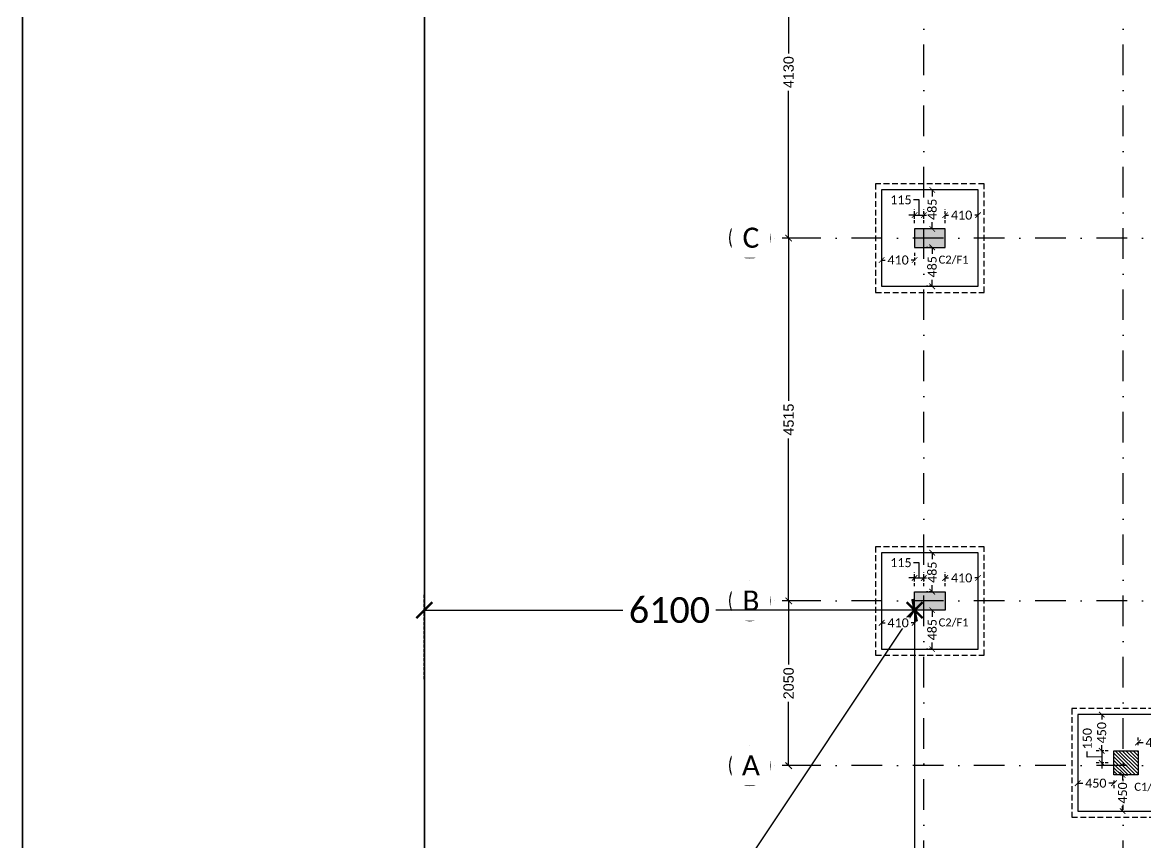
# Model space of a CAD drawing. Header units: millimetres. Extents: x -176651 to 954389, y -469666 to 486614.
# Drawn here: x 810842 to 824815, y 165503 to 175709 of the extents above; entities that cross this region are included whole.
import ezdxf
from ezdxf.xclip import XClip

# ---------------------------------------------------------------- set-up
doc = ezdxf.new("R2010")
doc.units = ezdxf.units.MM
doc.header["$LTSCALE"] = 150
doc.header["$XCLIPFRAME"] = 2
for name, pattern in [('1625E_Grid$0$DASHDOTX2', [50.8, 25.4, -12.7, 0, -12.7]), ('3BHK-W(SB)$0$HIDDEN', [0.375, 0.25, -0.125]), ('HIDDEN2', [4.7625, 3.175, -1.5875])]:
    doc.linetypes.add(name, pattern=pattern)
for name, color, linetype in [('1625E_Columns$0$ad-Column', 3, 'Continuous'), ('1625E_Columns$0$ad-Column Hatch', 125, 'Continuous'), ('1625E_Columns$0$ad-RCC', 3, 'Continuous'), ('1625E_Columns$0$ad-RCC Hatch', 125, 'Continuous'), ('1625E_Grid$0$ad-Grid', 8, '1625E_Grid$0$DASHDOTX2'), ('1625E_Grid$0$ad-Text main', 7, 'Continuous'), ('ad-Footing line', 2, 'Continuous'), ('ad-PCC line', 8, 'HIDDEN2'), ("Plot's Boundary$0$ad-Road", 8, 'Continuous'), ("Plot's Boundary$0$ad-Road Hatch", 8, 'Continuous')]:
    doc.layers.add(name, color=color, linetype=linetype)
doc.layers.add('1625E_Grid$0$ad-Dimension', color=6, linetype='Continuous', lineweight=0, true_color=0xff00ff)
for name, color, linetype, true_color in [('ad-Dimension', 5, 'Continuous', 0x0000ff), ('ad-External Dimensions', 5, 'Continuous', 0x0000ff), ('ad-Foundation text', 6, 'Continuous', 0xff00ff), ('ad-Internal Dimensions', 5, 'Continuous', 0x0000ff), ("Plot's Boundary$0$ad-Plot Boundary", 6, 'Continuous', 0xff00ff)]:
    doc.layers.add(name, color=color, linetype=linetype, true_color=true_color)
doc.styles.add('1625E_Grid$0$Standard', font='arial.ttf')
doc.styles.get("Standard").update_dxf_attribs({"font": 'calibril.ttf'})
doc.dimstyles.new('1625E_Grid$0$A-75-DIM-INT (Framing)', dxfattribs={"dimscale": 100, "dimtxt": 1.6, "dimasz": 1, "dimexe": 1, "dimexo": 1, "dimgap": 0.5, "dimtad": 0, "dimdec": 0, "dimdsep": 46, "dimtxsty": '1625E_Grid$0$Standard', "dimblk": '1625E_Grid$0$_ArchTick', "dimcen": 0.025, "dimclrd": 5, "dimclre": 5, "dimclrt": 256, "dimazin": 2, "dimtfac": 1, "dimtdec": 0, "dimtmove": 1, "dimatfit": 0, "dimldrblk": '1625E_Grid$0$_ArchTick', "dimfxl": 1, "dimfxlon": 1, "dimtfill": 1, "dimtolj": 1, "dimtzin": 0, "dimarcsym": 0})
doc.dimstyles.new('A-75-DIM-INT (Framing)', dxfattribs={"dimscale": 100, "dimtxt": 1.6, "dimasz": 1, "dimexe": 1, "dimexo": 1, "dimgap": 0.5, "dimtad": 0, "dimdec": 0, "dimdsep": 46, "dimtxsty": 'Standard', "dimblk": 'ARCHTICK', "dimcen": 0.025, "dimclrd": 5, "dimclre": 5, "dimclrt": 256, "dimazin": 2, "dimtfac": 1, "dimtdec": 0, "dimtmove": 1, "dimatfit": 0, "dimldrblk": 'ARCHTICK', "dimfxl": 1, "dimfxlon": 1, "dimtfill": 1, "dimtolj": 1, "dimtzin": 0, "dimarcsym": 0})

# ---------------------------------------------------------------- blocks, each defined once
blk = doc.blocks.new("Plot's Boundary$0$A$C4fb60e89")
at = {"layer": "Plot's Boundary$0$ad-Road Hatch", "ltscale": 5, "transparency": 33554687}
h = blk.add_hatch(dxfattribs=at)
h.set_pattern_fill('AR-HBONE', color=256, scale=15)
h.set_pattern_definition([(45, (-193247.7, -428758.8), (0, 2155.2615), [4572, -1524]), (135, (-192170.1, -427681.1), (2e-13, 2155.2615), [4572, -1524])])
h.paths.add_polyline_path([(175594, -250241), (169178, -249341), (167473, -249057), (167473, -138694), (101313, -138694), (101313, -199954), (101308, -237995), (101040, -268291), (101008, -280968), (101066, -293684), (101243, -311127), (100910, -319344), (100949, -333937), (100669, -366960), (100727, -390983), (100669, -404586), (100538, -420418), (100467, -428759), (92426, -427265), (92163, -427209), (92163, -321454), (24803, -321454), (24803, -412961), (15653, -411029), (15654, -321452), (-19535, -321452), (-34427, -319477), (-65207, -315395), (-171770, -301268), (-185854, -298333), (-193248, -296832), (-193244, -292908), (-191914, -285219), (-191839, -284679), (-183397, -286393), (-169723, -289243), (-53141, -304698), (-18730, -309262), (15653, -309262), (15653, 703), (24803, 1115), (24803, -129544), (92163, -129544), (92163, 15133), (101313, 17713), (101313, -129544), (167473, -129544), (167473, 35552), (175738, 37855), (175849, 28595), (175836, 25947), (175777, 14040), (175855, 2316), (175660, -18036), (175731, -34039), (175718, -46839), (175673, -63402), (175816, -82072), (175542, -106356), (175490, -124641), (175575, -145019), (175731, -168892), (175797, -181269), (175797, -192667), (175744, -208200), (175829, -223277), (175888, -234871)])
h.paths.add_polyline_path([(24803, -309264), (92163, -309264), (92163, -138694), (24803, -138694)], flags=16)
blk = doc.blocks.new("Plot's Boundary$0$zw$A88E")
at = {"layer": "Plot's Boundary$0$ad-Plot Boundary"}
for points in [[(-150934, -314069), (-117254, -314069), (-117254, -266699), (-150934, -266699)], [(-117254, -307369), (-83574, -307369), (-83574, -266699), (-117254, -266699)]]:
    blk.add_lwpolyline(points, close=True, dxfattribs=at)
blk = doc.blocks.new("Plot's Boundary")
at = {"layer": "Plot's Boundary$0$ad-Road", "ltscale": 5}
blk.add_blockref("Plot's Boundary$0$A$C4fb60e89", (191839, 428759), dxfattribs=at)
at = {"layer": "Plot's Boundary$0$ad-Plot Boundary", "ltscale": 5}
blk.add_blockref("Plot's Boundary$0$zw$A88E", (367577, 466614), dxfattribs=at)
blk = doc.blocks.new('1625E_Columns$0$A$C42b14ea2')
at = {"layer": '1625E_Columns$0$ad-RCC Hatch', "transparency": 33554687}
h = blk.add_hatch(dxfattribs=at)
h.set_pattern_fill('ANSI31', color=256, scale=10)
h.set_pattern_definition([(45, (13250, 8645), (-22.45064, 22.45064), [])])
h.paths.add_polyline_path([(0, 0), (300, 0), (300, 300), (0, 300)])
at = {"layer": '1625E_Columns$0$ad-RCC'}
blk.add_lwpolyline([(0, 0), (300, 0), (300, 300), (0, 300)], close=True, dxfattribs=at)
blk = doc.blocks.new('1625E_Columns$0$zw$6AA0')
at = {"layer": '1625E_Columns$0$ad-Column Hatch', "transparency": 33554687}
h = blk.add_hatch(color=256, dxfattribs=at)
h.dxf.hatch_style = 1
h.paths.add_polyline_path([(0, -230), (380, -230), (380, 0), (0, 0)])
at = {"layer": '1625E_Columns$0$ad-Column'}
blk.add_lwpolyline([(0, -230), (380, -230), (380, 0), (0, 0)], close=True, dxfattribs=at)
blk = doc.blocks.new('1625E_Columns')
at = {"layer": '1625E_Columns$0$ad-Column', "rotation": 359.9999999999993}
blk.add_blockref('1625E_Columns$0$zw$6AA0', (0, 4745), dxfattribs=at)
at = {"layer": '1625E_Columns$0$ad-Column', "xscale": -1, "rotation": 179.9999999999998}
blk.add_blockref('1625E_Columns$0$zw$6AA0', (0, 0), dxfattribs=at)
at = {"layer": '1625E_Columns$0$ad-RCC', "xscale": -1}
blk.add_blockref('1625E_Columns$0$A$C42b14ea2', (2780, -2050), dxfattribs=at)
blk = doc.blocks.new('1625E_Grid$0$_ArchTick')
at = {"color": 0, "linetype": 'ByBlock', "const_width": 0.15}
blk.add_lwpolyline([(-0.5, -0.5), (0.5, 0.5)], dxfattribs=at)
blk = doc.blocks.new('*D319')
at = {"layer": '1625E_Grid$0$ad-Dimension', "lineweight": -2}
for p, q in [((-1504, 8760), (-1647, 8760)), ((-1567, 8760), (-1567, 6928)), ((-1567, 4630), (-1567, 6462)), ((-1426, 4630), (-1647, 4630))]:
    blk.add_line(p, q, dxfattribs=at)
at = {"layer": 'Defpoints', "color": 0}
for p in [(-1424, 8760), (-1567, 4630), (-1346, 4630)]:
    blk.add_point(p, dxfattribs=at)
at = {"layer": '1625E_Grid$0$ad-Dimension', "lineweight": -2, "xscale": 80, "yscale": 80, "zscale": 80}
for p, rotation in [((-1567, 8760), 90), ((-1567, 4630), 270)]:
    blk.add_blockref('1625E_Grid$0$_ArchTick', p, dxfattribs=dict(at, rotation=rotation))
at = {"layer": '1625E_Grid$0$ad-Dimension', "insert": (-1567, 6695), "char_height": 128, "attachment_point": 5, "rotation": 90, "style": '1625E_Grid$0$Standard', "bg_fill": 3, "box_fill_scale": 1.1, "bg_fill_color": 257, "bg_fill_transparency": 0}
blk.add_mtext('\\A1;4130', dxfattribs=at)
blk = doc.blocks.new('*D320')
at = {"layer": '1625E_Grid$0$ad-Dimension', "lineweight": -2}
for p, q in [((-1319, 4630), (-1647, 4630)), ((-1567, 4630), (-1567, 2607)), ((-1567, 115), (-1567, 2138)), ((-1319, 115), (-1647, 115))]:
    blk.add_line(p, q, dxfattribs=at)
at = {"layer": 'Defpoints', "color": 0}
for p in [(-1239, 4630), (-1567, 115), (-1239, 115)]:
    blk.add_point(p, dxfattribs=at)
at = {"layer": '1625E_Grid$0$ad-Dimension', "lineweight": -2, "xscale": 80, "yscale": 80, "zscale": 80}
for p, rotation in [((-1567, 4630), 90), ((-1567, 115), 270)]:
    blk.add_blockref('1625E_Grid$0$_ArchTick', p, dxfattribs=dict(at, rotation=rotation))
at = {"layer": '1625E_Grid$0$ad-Dimension', "insert": (-1567, 2372), "char_height": 128, "attachment_point": 5, "rotation": 90, "style": '1625E_Grid$0$Standard', "bg_fill": 3, "box_fill_scale": 1.1, "bg_fill_color": 257, "bg_fill_transparency": 0}
blk.add_mtext('\\A1;4515', dxfattribs=at)
blk = doc.blocks.new('*D321')
at = {"layer": '1625E_Grid$0$ad-Dimension', "lineweight": -2}
for p, q in [((-1319, 115), (-1647, 115)), ((-1567, 115), (-1567, -678)), ((-1567, -1935), (-1567, -1142)), ((-1324, -1935), (-1647, -1935))]:
    blk.add_line(p, q, dxfattribs=at)
at = {"layer": 'Defpoints', "color": 0}
for p in [(-1239, 115), (-1567, -1935), (-1244, -1935)]:
    blk.add_point(p, dxfattribs=at)
at = {"layer": '1625E_Grid$0$ad-Dimension', "lineweight": -2, "xscale": 80, "yscale": 80, "zscale": 80}
for p, rotation in [((-1567, 115), 90), ((-1567, -1935), 270)]:
    blk.add_blockref('1625E_Grid$0$_ArchTick', p, dxfattribs=dict(at, rotation=rotation))
at = {"layer": '1625E_Grid$0$ad-Dimension', "insert": (-1567, -910), "char_height": 128, "attachment_point": 5, "rotation": 90, "style": '1625E_Grid$0$Standard', "bg_fill": 3, "box_fill_scale": 1.1, "bg_fill_color": 257, "bg_fill_transparency": 0}
blk.add_mtext('\\A1;2050', dxfattribs=at)
blk = doc.blocks.new('zw$D00E')
at = {"layer": 'ad-Footing line'}
for points in [[(-12530, -9590), (-11330, -9590), (-11330, -8390), (-12530, -8390)], [(-12530, -14105), (-11330, -14105), (-11330, -12905), (-12530, -12905)], [(-10090, -16120), (-8890, -16120), (-8890, -14920), (-10090, -14920)]]:
    blk.add_lwpolyline(points, close=True, dxfattribs=at)
at = {"layer": 'ad-PCC line', "ltscale": 0.15}
for points in [[(-12605, -9665), (-11255, -9665), (-11255, -8315), (-12605, -8315)], [(-12605, -14180), (-11255, -14180), (-11255, -12830), (-12605, -12830)], [(-10165, -16195), (-8815, -16195), (-8815, -14845), (-10165, -14845)]]:
    blk.add_lwpolyline(points, close=True, dxfattribs=at)
blk = doc.blocks.new('zw$3F63')
at = {"layer": 'ad-Foundation text', "char_height": 100, "width": 349.31, "attachment_point": 5}
for s, insert in [('\\pxt5;C2/F1', (-11635, -9261)), ('\\pxt5;C2/F1', (-11635, -13776)), ('\\pxt5;C1/F1', (-9200, -15821))]:
    blk.add_mtext(s, dxfattribs=dict(at, insert=insert))
blk = doc.blocks.new('_ArchTick')
at = {"color": 0, "linetype": 'ByBlock', "const_width": 0.15}
blk.add_lwpolyline([(-0.5, -0.5), (0.5, 0.5)], dxfattribs=at)
blk = doc.blocks.new('*D19')
at = {"layer": 'ad-Dimension', "linetype": '3BHK-W(SB)$0$HIDDEN', "lineweight": -2, "transparency": 16777216}
for p, q in [((5900, 9150), (5900, 9150)), ((4100, 0), (6300, 0))]:
    blk.add_line(p, q, dxfattribs=at)
at = {"layer": 'ad-Dimension', "lineweight": -2, "transparency": 16777216}
for p, q in [((6100, 9150), (6100, 5152)), ((6100, 0), (6100, 3998))]:
    blk.add_line(p, q, dxfattribs=at)
at = {"layer": 'Defpoints', "color": 0, "transparency": 16777216}
for p in [(6100, 9150), (0, 0), (6100, 0)]:
    blk.add_point(p, dxfattribs=at)
at = {"layer": 'ad-Dimension', "lineweight": -2, "transparency": 16777216, "xscale": 200, "yscale": 200, "zscale": 200}
for p, rotation in [((6100, 9150), 90), ((6100, 0), 270)]:
    blk.add_blockref('_ArchTick', p, dxfattribs=dict(at, rotation=rotation))
at = {"layer": 'ad-Dimension', "transparency": 16777216, "insert": (6100, 4575), "char_height": 320, "attachment_point": 5, "rotation": 90, "bg_fill": 3, "box_fill_scale": 1.1, "bg_fill_color": 257, "bg_fill_transparency": 0}
blk.add_mtext('\\A1;9150', dxfattribs=at)
blk = doc.blocks.new('*D20')
at = {"layer": 'ad-Dimension', "linetype": '3BHK-W(SB)$0$HIDDEN', "lineweight": -2, "transparency": 16777216}
for p, q in [((0, 8290), (0, 9350)), ((6100, 9350), (6100, 9350))]:
    blk.add_line(p, q, dxfattribs=at)
at = {"layer": 'ad-Dimension', "lineweight": -2, "transparency": 16777216}
for p, q in [((0, 9150), (2472, 9150)), ((6100, 9150), (3628, 9150))]:
    blk.add_line(p, q, dxfattribs=at)
at = {"layer": 'Defpoints', "color": 0, "transparency": 16777216}
for p in [(0, 9150), (6100, 9150), (0, 8090)]:
    blk.add_point(p, dxfattribs=at)
at = {"layer": 'ad-Dimension', "lineweight": -2, "transparency": 16777216, "xscale": 200, "yscale": 200, "zscale": 200, "rotation": 180}
blk.add_blockref('_ArchTick', (0, 9150), dxfattribs=at)
at = {"layer": 'ad-Dimension', "lineweight": -2, "transparency": 16777216, "xscale": 200, "yscale": 200, "zscale": 200}
blk.add_blockref('_ArchTick', (6100, 9150), dxfattribs=at)
at = {"layer": 'ad-Dimension', "transparency": 16777216, "insert": (3050, 9150), "char_height": 320, "attachment_point": 5, "bg_fill": 3, "box_fill_scale": 1.1, "bg_fill_color": 257, "bg_fill_transparency": 0}
blk.add_mtext('\\A1;6100', dxfattribs=at)
blk = doc.blocks.new('*D21')
at = {"layer": 'ad-Dimension', "lineweight": -2, "transparency": 16777216}
for p, q in [((6100, 9150), (3431, 5147)), ((0, 0), (2669, 4003))]:
    blk.add_line(p, q, dxfattribs=at)
at = {"layer": 'ad-Dimension', "linetype": '3BHK-W(SB)$0$HIDDEN', "lineweight": -2, "transparency": 16777216}
for p, q in [((6266, 9039), (6266, 9039)), ((166, -111), (166, -111))]:
    blk.add_line(p, q, dxfattribs=at)
at = {"layer": 'Defpoints', "color": 0, "transparency": 16777216}
for p in [(6100, 9150), (0, 0), (0, 0)]:
    blk.add_point(p, dxfattribs=at)
at = {"layer": 'ad-Dimension', "lineweight": -2, "transparency": 16777216, "xscale": 200, "yscale": 200, "zscale": 200}
for p, rotation in [((6100, 9150), 56.30993247402081), ((0, 0), 236.3099324740208)]:
    blk.add_blockref('_ArchTick', p, dxfattribs=dict(at, rotation=rotation))
at = {"layer": 'ad-Dimension', "transparency": 16777216, "insert": (3050, 4575), "char_height": 320, "attachment_point": 5, "rotation": 56.3099, "bg_fill": 3, "box_fill_scale": 1.1, "bg_fill_color": 257, "bg_fill_transparency": 0}
blk.add_mtext('\\A1;10997', dxfattribs=at)
blk = doc.blocks.new('*D143')
at = {"layer": 'ad-Internal Dimensions', "lineweight": -2, "transparency": 16777216}
for p, q in [((-12064, -8514), (-12134, -8514)), ((-12062, -8704), (-12064, -8514)), ((-12120, -8704), (-12190, -8704)), ((-12120, -8704), (-12005, -8704)), ((-12120, -8704), (-12005, -8704)), ((-12005, -8704), (-11935, -8704))]:
    blk.add_line(p, q, dxfattribs=at)
at = {"layer": 'ad-Internal Dimensions', "linetype": '3BHK-W(SB)$0$HIDDEN', "lineweight": -2, "transparency": 16777216}
for p, q in [((-12120, -8805), (-12120, -8634)), ((-12005, -8805), (-12005, -8634))]:
    blk.add_line(p, q, dxfattribs=at)
at = {"layer": 'Defpoints', "color": 0, "transparency": 16777216}
for p in [(-12005, -8704), (-12120, -8875), (-12005, -8875)]:
    blk.add_point(p, dxfattribs=at)
at = {"layer": 'ad-Internal Dimensions', "lineweight": -2, "transparency": 16777216, "xscale": 70, "yscale": 70, "zscale": 70}
blk.add_blockref('_ArchTick', (-12120, -8704), dxfattribs=at)
at = {"layer": 'ad-Internal Dimensions', "lineweight": -2, "transparency": 16777216, "xscale": 70, "yscale": 70, "zscale": 70, "rotation": 180}
blk.add_blockref('_ArchTick', (-12005, -8704), dxfattribs=at)
at = {"layer": 'ad-Internal Dimensions', "transparency": 16777216, "insert": (-12290, -8514), "char_height": 112, "attachment_point": 5, "bg_fill": 3, "box_fill_scale": 1.1, "bg_fill_color": 256, "bg_fill_true_color": 13158600, "bg_fill_transparency": 0}
blk.add_mtext('\\A1;115', dxfattribs=at)
blk = doc.blocks.new('*D144')
at = {"layer": 'ad-Internal Dimensions', "linetype": '3BHK-W(SB)$0$HIDDEN', "lineweight": -2, "transparency": 16777216}
for p, q in [((-11901, -9105), (-11971, -9105)), ((-11901, -9590), (-11971, -9590))]:
    blk.add_line(p, q, dxfattribs=at)
at = {"layer": 'ad-Internal Dimensions', "lineweight": -2, "transparency": 16777216}
for p, q in [((-11901, -9105), (-11901, -9186)), ((-11901, -9590), (-11901, -9508))]:
    blk.add_line(p, q, dxfattribs=at)
at = {"layer": 'Defpoints', "color": 0, "transparency": 16777216}
for p in [(-11840, -9105), (-11901, -9590), (-11840, -9590)]:
    blk.add_point(p, dxfattribs=at)
at = {"layer": 'ad-Internal Dimensions', "lineweight": -2, "transparency": 16777216, "xscale": 70, "yscale": 70, "zscale": 70}
for p, rotation in [((-11901, -9105), 90), ((-11901, -9590), 270)]:
    blk.add_blockref('_ArchTick', p, dxfattribs=dict(at, rotation=rotation))
at = {"layer": 'ad-Internal Dimensions', "transparency": 16777216, "insert": (-11901, -9347), "char_height": 112, "attachment_point": 5, "rotation": 90, "bg_fill": 3, "box_fill_scale": 1.1, "bg_fill_color": 256, "bg_fill_true_color": 13158600, "bg_fill_transparency": 0}
blk.add_mtext('\\A1;485', dxfattribs=at)
blk = doc.blocks.new('*D145')
at = {"layer": 'ad-Internal Dimensions', "linetype": '3BHK-W(SB)$0$HIDDEN', "lineweight": -2, "transparency": 16777216}
for p, q in [((-11901, -8390), (-11971, -8390)), ((-11901, -8875), (-11971, -8875))]:
    blk.add_line(p, q, dxfattribs=at)
at = {"layer": 'ad-Internal Dimensions', "lineweight": -2, "transparency": 16777216}
for p, q in [((-11901, -8390), (-11901, -8471)), ((-11901, -8875), (-11901, -8793))]:
    blk.add_line(p, q, dxfattribs=at)
at = {"layer": 'Defpoints', "color": 0, "transparency": 16777216}
for p in [(-11901, -8390), (-11840, -8390), (-11840, -8875)]:
    blk.add_point(p, dxfattribs=at)
at = {"layer": 'ad-Internal Dimensions', "lineweight": -2, "transparency": 16777216, "xscale": 70, "yscale": 70, "zscale": 70}
for p, rotation in [((-11901, -8390), 90), ((-11901, -8875), 270)]:
    blk.add_blockref('_ArchTick', p, dxfattribs=dict(at, rotation=rotation))
at = {"layer": 'ad-Internal Dimensions', "transparency": 16777216, "insert": (-11901, -8632), "char_height": 112, "attachment_point": 5, "rotation": 90, "bg_fill": 3, "box_fill_scale": 1.1, "bg_fill_color": 256, "bg_fill_true_color": 13158600, "bg_fill_transparency": 0}
blk.add_mtext('\\A1;485', dxfattribs=at)
blk = doc.blocks.new('*D146')
at = {"layer": 'ad-Internal Dimensions', "linetype": '3BHK-W(SB)$0$HIDDEN', "lineweight": -2, "transparency": 16777216}
for p, q in [((-12530, -9175), (-12530, -9333)), ((-12120, -9175), (-12120, -9333))]:
    blk.add_line(p, q, dxfattribs=at)
at = {"layer": 'ad-Internal Dimensions', "lineweight": -2, "transparency": 16777216}
for p, q in [((-12530, -9263), (-12488, -9263)), ((-12120, -9263), (-12162, -9263))]:
    blk.add_line(p, q, dxfattribs=at)
at = {"layer": 'Defpoints', "color": 0, "transparency": 16777216}
for p in [(-12530, -9105), (-12120, -9105)]:
    blk.add_point(p, dxfattribs=at)
at = {"layer": 'ad-Internal Dimensions', "lineweight": -2, "transparency": 16777216, "xscale": 70, "yscale": 70, "zscale": 70, "rotation": 180}
blk.add_blockref('_ArchTick', (-12530, -9263), dxfattribs=at)
at = {"layer": 'ad-Internal Dimensions', "lineweight": -2, "transparency": 16777216, "xscale": 70, "yscale": 70, "zscale": 70}
blk.add_blockref('_ArchTick', (-12120, -9263), dxfattribs=at)
at = {"layer": 'ad-Internal Dimensions', "transparency": 16777216, "insert": (-12325, -9263), "char_height": 112, "attachment_point": 5, "bg_fill": 3, "box_fill_scale": 1.1, "bg_fill_color": 256, "bg_fill_true_color": 13158600, "bg_fill_transparency": 0}
blk.add_mtext('\\A1;410', dxfattribs=at)
at = {"layer": 'Defpoints', "color": 0, "transparency": 16777216}
blk.add_point((-12530, -9263), dxfattribs=at)
blk = doc.blocks.new('*D147')
at = {"layer": 'ad-Internal Dimensions', "linetype": '3BHK-W(SB)$0$HIDDEN', "lineweight": -2, "transparency": 16777216}
for p, q in [((-11740, -8805), (-11740, -8634)), ((-11330, -8805), (-11330, -8634))]:
    blk.add_line(p, q, dxfattribs=at)
at = {"layer": 'ad-Internal Dimensions', "lineweight": -2, "transparency": 16777216}
for p, q in [((-11740, -8704), (-11698, -8704)), ((-11330, -8704), (-11372, -8704))]:
    blk.add_line(p, q, dxfattribs=at)
at = {"layer": 'Defpoints', "color": 0, "transparency": 16777216}
for p in [(-11740, -8875), (-11330, -8875)]:
    blk.add_point(p, dxfattribs=at)
at = {"layer": 'ad-Internal Dimensions', "lineweight": -2, "transparency": 16777216, "xscale": 70, "yscale": 70, "zscale": 70, "rotation": 180}
blk.add_blockref('_ArchTick', (-11740, -8704), dxfattribs=at)
at = {"layer": 'ad-Internal Dimensions', "lineweight": -2, "transparency": 16777216, "xscale": 70, "yscale": 70, "zscale": 70}
blk.add_blockref('_ArchTick', (-11330, -8704), dxfattribs=at)
at = {"layer": 'ad-Internal Dimensions', "transparency": 16777216, "insert": (-11535, -8704), "char_height": 112, "attachment_point": 5, "bg_fill": 3, "box_fill_scale": 1.1, "bg_fill_color": 256, "bg_fill_true_color": 13158600, "bg_fill_transparency": 0}
blk.add_mtext('\\A1;410', dxfattribs=at)
at = {"layer": 'Defpoints', "color": 0, "transparency": 16777216}
blk.add_point((-11740, -8704), dxfattribs=at)
blk = doc.blocks.new('*D148')
at = {"layer": 'ad-Internal Dimensions', "lineweight": -2, "transparency": 16777216}
for p, q in [((-12064, -13029), (-12134, -13029)), ((-12063, -13219), (-12064, -13029)), ((-12120, -13219), (-12190, -13219)), ((-12120, -13219), (-12005, -13219)), ((-12120, -13219), (-12005, -13219)), ((-12005, -13219), (-11935, -13219))]:
    blk.add_line(p, q, dxfattribs=at)
at = {"layer": 'ad-Internal Dimensions', "linetype": '3BHK-W(SB)$0$HIDDEN', "lineweight": -2, "transparency": 16777216}
for p, q in [((-12120, -13320), (-12120, -13149)), ((-12005, -13320), (-12005, -13149))]:
    blk.add_line(p, q, dxfattribs=at)
at = {"layer": 'Defpoints', "color": 0, "transparency": 16777216}
for p in [(-12005, -13219), (-12120, -13390), (-12005, -13390)]:
    blk.add_point(p, dxfattribs=at)
at = {"layer": 'ad-Internal Dimensions', "lineweight": -2, "transparency": 16777216, "xscale": 70, "yscale": 70, "zscale": 70}
blk.add_blockref('_ArchTick', (-12120, -13219), dxfattribs=at)
at = {"layer": 'ad-Internal Dimensions', "lineweight": -2, "transparency": 16777216, "xscale": 70, "yscale": 70, "zscale": 70, "rotation": 180}
blk.add_blockref('_ArchTick', (-12005, -13219), dxfattribs=at)
at = {"layer": 'ad-Internal Dimensions', "transparency": 16777216, "insert": (-12290, -13029), "char_height": 112, "attachment_point": 5, "bg_fill": 3, "box_fill_scale": 1.1, "bg_fill_color": 256, "bg_fill_true_color": 13158600, "bg_fill_transparency": 0}
blk.add_mtext('\\A1;115', dxfattribs=at)
blk = doc.blocks.new('*D149')
at = {"layer": 'ad-Internal Dimensions', "linetype": '3BHK-W(SB)$0$HIDDEN', "lineweight": -2, "transparency": 16777216}
for p, q in [((-11901, -13620), (-11971, -13620)), ((-11901, -14105), (-11971, -14105))]:
    blk.add_line(p, q, dxfattribs=at)
at = {"layer": 'ad-Internal Dimensions', "lineweight": -2, "transparency": 16777216}
for p, q in [((-11901, -13620), (-11901, -13702)), ((-11901, -14105), (-11901, -14024))]:
    blk.add_line(p, q, dxfattribs=at)
at = {"layer": 'Defpoints', "color": 0, "transparency": 16777216}
for p in [(-11840, -13620), (-11901, -14105), (-11840, -14105)]:
    blk.add_point(p, dxfattribs=at)
at = {"layer": 'ad-Internal Dimensions', "lineweight": -2, "transparency": 16777216, "xscale": 70, "yscale": 70, "zscale": 70}
for p, rotation in [((-11901, -13620), 90), ((-11901, -14105), 270)]:
    blk.add_blockref('_ArchTick', p, dxfattribs=dict(at, rotation=rotation))
at = {"layer": 'ad-Internal Dimensions', "transparency": 16777216, "insert": (-11901, -13863), "char_height": 112, "attachment_point": 5, "rotation": 90, "bg_fill": 3, "box_fill_scale": 1.1, "bg_fill_color": 256, "bg_fill_true_color": 13158600, "bg_fill_transparency": 0}
blk.add_mtext('\\A1;485', dxfattribs=at)
blk = doc.blocks.new('*D150')
at = {"layer": 'ad-Internal Dimensions', "linetype": '3BHK-W(SB)$0$HIDDEN', "lineweight": -2, "transparency": 16777216}
for p, q in [((-11901, -12905), (-11971, -12905)), ((-11901, -13390), (-11971, -13390))]:
    blk.add_line(p, q, dxfattribs=at)
at = {"layer": 'ad-Internal Dimensions', "lineweight": -2, "transparency": 16777216}
for p, q in [((-11901, -12905), (-11901, -12987)), ((-11901, -13390), (-11901, -13309))]:
    blk.add_line(p, q, dxfattribs=at)
at = {"layer": 'Defpoints', "color": 0, "transparency": 16777216}
for p in [(-11901, -12905), (-11840, -12905), (-11840, -13390)]:
    blk.add_point(p, dxfattribs=at)
at = {"layer": 'ad-Internal Dimensions', "lineweight": -2, "transparency": 16777216, "xscale": 70, "yscale": 70, "zscale": 70}
for p, rotation in [((-11901, -12905), 90), ((-11901, -13390), 270)]:
    blk.add_blockref('_ArchTick', p, dxfattribs=dict(at, rotation=rotation))
at = {"layer": 'ad-Internal Dimensions', "transparency": 16777216, "insert": (-11901, -13148), "char_height": 112, "attachment_point": 5, "rotation": 90, "bg_fill": 3, "box_fill_scale": 1.1, "bg_fill_color": 256, "bg_fill_true_color": 13158600, "bg_fill_transparency": 0}
blk.add_mtext('\\A1;485', dxfattribs=at)
blk = doc.blocks.new('*D151')
at = {"layer": 'ad-Internal Dimensions', "linetype": '3BHK-W(SB)$0$HIDDEN', "lineweight": -2, "transparency": 16777216}
for p, q in [((-12530, -13690), (-12530, -13848)), ((-12120, -13690), (-12120, -13848))]:
    blk.add_line(p, q, dxfattribs=at)
at = {"layer": 'ad-Internal Dimensions', "lineweight": -2, "transparency": 16777216}
for p, q in [((-12530, -13778), (-12488, -13778)), ((-12120, -13778), (-12162, -13778))]:
    blk.add_line(p, q, dxfattribs=at)
at = {"layer": 'Defpoints', "color": 0, "transparency": 16777216}
for p in [(-12530, -13620), (-12120, -13620)]:
    blk.add_point(p, dxfattribs=at)
at = {"layer": 'ad-Internal Dimensions', "lineweight": -2, "transparency": 16777216, "xscale": 70, "yscale": 70, "zscale": 70, "rotation": 180}
blk.add_blockref('_ArchTick', (-12530, -13778), dxfattribs=at)
at = {"layer": 'ad-Internal Dimensions', "lineweight": -2, "transparency": 16777216, "xscale": 70, "yscale": 70, "zscale": 70}
blk.add_blockref('_ArchTick', (-12120, -13778), dxfattribs=at)
at = {"layer": 'ad-Internal Dimensions', "transparency": 16777216, "insert": (-12325, -13778), "char_height": 112, "attachment_point": 5, "bg_fill": 3, "box_fill_scale": 1.1, "bg_fill_color": 256, "bg_fill_true_color": 13158600, "bg_fill_transparency": 0}
blk.add_mtext('\\A1;410', dxfattribs=at)
at = {"layer": 'Defpoints', "color": 0, "transparency": 16777216}
blk.add_point((-12530, -13778), dxfattribs=at)
blk = doc.blocks.new('*D152')
at = {"layer": 'ad-Internal Dimensions', "linetype": '3BHK-W(SB)$0$HIDDEN', "lineweight": -2, "transparency": 16777216}
for p, q in [((-11740, -13320), (-11740, -13149)), ((-11330, -13320), (-11330, -13149))]:
    blk.add_line(p, q, dxfattribs=at)
at = {"layer": 'ad-Internal Dimensions', "lineweight": -2, "transparency": 16777216}
for p, q in [((-11740, -13219), (-11698, -13219)), ((-11330, -13219), (-11372, -13219))]:
    blk.add_line(p, q, dxfattribs=at)
at = {"layer": 'Defpoints', "color": 0, "transparency": 16777216}
for p in [(-11740, -13390), (-11330, -13390)]:
    blk.add_point(p, dxfattribs=at)
at = {"layer": 'ad-Internal Dimensions', "lineweight": -2, "transparency": 16777216, "xscale": 70, "yscale": 70, "zscale": 70, "rotation": 180}
blk.add_blockref('_ArchTick', (-11740, -13219), dxfattribs=at)
at = {"layer": 'ad-Internal Dimensions', "lineweight": -2, "transparency": 16777216, "xscale": 70, "yscale": 70, "zscale": 70}
blk.add_blockref('_ArchTick', (-11330, -13219), dxfattribs=at)
at = {"layer": 'ad-Internal Dimensions', "transparency": 16777216, "insert": (-11535, -13219), "char_height": 112, "attachment_point": 5, "bg_fill": 3, "box_fill_scale": 1.1, "bg_fill_color": 256, "bg_fill_true_color": 13158600, "bg_fill_transparency": 0}
blk.add_mtext('\\A1;410', dxfattribs=at)
at = {"layer": 'Defpoints', "color": 0, "transparency": 16777216}
blk.add_point((-11740, -13219), dxfattribs=at)
blk = doc.blocks.new('*D200')
at = {"layer": 'ad-Internal Dimensions', "linetype": '3BHK-W(SB)$0$HIDDEN', "lineweight": -2, "transparency": 16777216}
for p, q in [((-9710, -15370), (-9862, -15370)), ((-9710, -15520), (-9862, -15520))]:
    blk.add_line(p, q, dxfattribs=at)
at = {"layer": 'ad-Internal Dimensions', "lineweight": -2, "transparency": 16777216}
for p, q in [((-9792, -15370), (-9792, -15300)), ((-9792, -15370), (-9792, -15520)), ((-9792, -15370), (-9792, -15520)), ((-9971, -15448), (-9971, -15378)), ((-9792, -15445), (-9971, -15448)), ((-9792, -15520), (-9792, -15590))]:
    blk.add_line(p, q, dxfattribs=at)
at = {"layer": 'Defpoints', "color": 0, "transparency": 16777216}
for p in [(-9640, -15370), (-9792, -15520), (-9640, -15520)]:
    blk.add_point(p, dxfattribs=at)
at = {"layer": 'ad-Internal Dimensions', "lineweight": -2, "transparency": 16777216, "xscale": 70, "yscale": 70, "zscale": 70}
for p, rotation in [((-9792, -15370), 270), ((-9792, -15520), 90)]:
    blk.add_blockref('_ArchTick', p, dxfattribs=dict(at, rotation=rotation))
at = {"layer": 'ad-Internal Dimensions', "transparency": 16777216, "insert": (-9971, -15220), "char_height": 112, "attachment_point": 5, "rotation": 90, "bg_fill": 3, "box_fill_scale": 1.1, "bg_fill_color": 256, "bg_fill_true_color": 13158600, "bg_fill_transparency": 0}
blk.add_mtext('\\A1;150', dxfattribs=at)
blk = doc.blocks.new('*D201')
at = {"layer": 'ad-Internal Dimensions', "linetype": '3BHK-W(SB)$0$HIDDEN', "lineweight": -2, "transparency": 16777216}
for p, q in [((-9700, -14920), (-9862, -14920)), ((-9710, -15370), (-9862, -15370))]:
    blk.add_line(p, q, dxfattribs=at)
at = {"layer": 'ad-Internal Dimensions', "lineweight": -2, "transparency": 16777216}
for p, q in [((-9792, -14920), (-9792, -14982)), ((-9792, -15370), (-9792, -15308))]:
    blk.add_line(p, q, dxfattribs=at)
at = {"layer": 'Defpoints', "color": 0, "transparency": 16777216}
for p in [(-9792, -14920), (-9630, -14920), (-9640, -15370)]:
    blk.add_point(p, dxfattribs=at)
at = {"layer": 'ad-Internal Dimensions', "lineweight": -2, "transparency": 16777216, "xscale": 70, "yscale": 70, "zscale": 70}
for p, rotation in [((-9792, -14920), 90), ((-9792, -15370), 270)]:
    blk.add_blockref('_ArchTick', p, dxfattribs=dict(at, rotation=rotation))
at = {"layer": 'ad-Internal Dimensions', "transparency": 16777216, "insert": (-9792, -15145), "char_height": 112, "attachment_point": 5, "rotation": 90, "bg_fill": 3, "box_fill_scale": 1.1, "bg_fill_color": 256, "bg_fill_true_color": 13158600, "bg_fill_transparency": 0}
blk.add_mtext('\\A1;450', dxfattribs=at)
blk = doc.blocks.new('*D202')
at = {"layer": 'ad-Internal Dimensions', "linetype": '3BHK-W(SB)$0$HIDDEN', "lineweight": -2, "transparency": 16777216}
for p, q in [((-9560, -15670), (-9462, -15670)), ((-9560, -16120), (-9462, -16120))]:
    blk.add_line(p, q, dxfattribs=at)
at = {"layer": 'ad-Internal Dimensions', "lineweight": -2, "transparency": 16777216}
for p, q in [((-9532, -15670), (-9532, -15732)), ((-9532, -16120), (-9532, -16058))]:
    blk.add_line(p, q, dxfattribs=at)
at = {"layer": 'Defpoints', "color": 0, "transparency": 16777216}
for p in [(-9630, -15670), (-9630, -16120), (-9532, -16120)]:
    blk.add_point(p, dxfattribs=at)
at = {"layer": 'ad-Internal Dimensions', "lineweight": -2, "transparency": 16777216, "xscale": 70, "yscale": 70, "zscale": 70}
for p, rotation in [((-9532, -15670), 90), ((-9532, -16120), 270)]:
    blk.add_blockref('_ArchTick', p, dxfattribs=dict(at, rotation=rotation))
at = {"layer": 'ad-Internal Dimensions', "transparency": 16777216, "insert": (-9532, -15895), "char_height": 112, "attachment_point": 5, "rotation": 90, "bg_fill": 3, "box_fill_scale": 1.1, "bg_fill_color": 256, "bg_fill_true_color": 13158600, "bg_fill_transparency": 0}
blk.add_mtext('\\A1;450', dxfattribs=at)
blk = doc.blocks.new('*D203')
at = {"layer": 'ad-Internal Dimensions', "linetype": '3BHK-W(SB)$0$HIDDEN', "lineweight": -2, "transparency": 16777216}
for p, q in [((-9340, -15300), (-9340, -15197)), ((-8890, -15300), (-8890, -15197))]:
    blk.add_line(p, q, dxfattribs=at)
at = {"layer": 'ad-Internal Dimensions', "lineweight": -2, "transparency": 16777216}
for p, q in [((-9340, -15267), (-9278, -15267)), ((-8890, -15267), (-8952, -15267))]:
    blk.add_line(p, q, dxfattribs=at)
at = {"layer": 'Defpoints', "color": 0, "transparency": 16777216}
for p in [(-9340, -15370), (-8890, -15267), (-8890, -15370)]:
    blk.add_point(p, dxfattribs=at)
at = {"layer": 'ad-Internal Dimensions', "lineweight": -2, "transparency": 16777216, "xscale": 70, "yscale": 70, "zscale": 70, "rotation": 180}
blk.add_blockref('_ArchTick', (-9340, -15267), dxfattribs=at)
at = {"layer": 'ad-Internal Dimensions', "lineweight": -2, "transparency": 16777216, "xscale": 70, "yscale": 70, "zscale": 70}
blk.add_blockref('_ArchTick', (-8890, -15267), dxfattribs=at)
at = {"layer": 'ad-Internal Dimensions', "transparency": 16777216, "insert": (-9115, -15267), "char_height": 112, "attachment_point": 5, "bg_fill": 3, "box_fill_scale": 1.1, "bg_fill_color": 256, "bg_fill_true_color": 13158600, "bg_fill_transparency": 0}
blk.add_mtext('\\A1;450', dxfattribs=at)
blk = doc.blocks.new('*D204')
at = {"layer": 'ad-Internal Dimensions', "linetype": '3BHK-W(SB)$0$HIDDEN', "lineweight": -2, "transparency": 16777216}
for p, q in [((-10090, -15740), (-10090, -15843)), ((-9640, -15740), (-9640, -15843))]:
    blk.add_line(p, q, dxfattribs=at)
at = {"layer": 'ad-Internal Dimensions', "lineweight": -2, "transparency": 16777216}
for p, q in [((-10090, -15773), (-10028, -15773)), ((-9640, -15773), (-9702, -15773))]:
    blk.add_line(p, q, dxfattribs=at)
at = {"layer": 'Defpoints', "color": 0, "transparency": 16777216}
for p in [(-10090, -15670), (-10090, -15773), (-9640, -15670)]:
    blk.add_point(p, dxfattribs=at)
at = {"layer": 'ad-Internal Dimensions', "lineweight": -2, "transparency": 16777216, "xscale": 70, "yscale": 70, "zscale": 70, "rotation": 180}
blk.add_blockref('_ArchTick', (-10090, -15773), dxfattribs=at)
at = {"layer": 'ad-Internal Dimensions', "lineweight": -2, "transparency": 16777216, "xscale": 70, "yscale": 70, "zscale": 70}
blk.add_blockref('_ArchTick', (-9640, -15773), dxfattribs=at)
at = {"layer": 'ad-Internal Dimensions', "transparency": 16777216, "insert": (-9865, -15773), "char_height": 112, "attachment_point": 5, "bg_fill": 3, "box_fill_scale": 1.1, "bg_fill_color": 256, "bg_fill_true_color": 13158600, "bg_fill_transparency": 0}
blk.add_mtext('\\A1;450', dxfattribs=at)
blk = doc.blocks.new('1625E_Grid')
at = {"layer": '1625E_Grid$0$ad-Grid', "ltscale": 0.1}
for points in [[(115, -4010), (115, 16020)], [(2595, -4010), (2595, 16020)]]:
    blk.add_lwpolyline(points, dxfattribs=at)
at = {"layer": '1625E_Grid$0$ad-Grid', "color": 7, "linetype": 'ByBlock'}
for centre in [(-2050, 4630), (-2050, 115), (-2050, -1935)]:
    blk.add_circle(centre, 250, dxfattribs=at)
at = {"layer": '1625E_Grid$0$ad-Text main', "char_height": 250, "width": 227.385, "attachment_point": 5, "style": '1625E_Grid$0$Standard', "bg_fill": 2}
for s, insert in [('{\\fCalibri|b0|i0|c0|p34;C}', (-2036.5, 4634)), ('{\\fCalibri|b0|i0|c0|p34;B}', (-2036.5, 119)), ('{\\fCalibri|b0|i0|c0|p34;A}', (-2036.5, -1931))]:
    blk.add_mtext(s, dxfattribs=dict(at, insert=insert))
at = {"layer": '1625E_Grid$0$ad-Grid', "ltscale": 0.1}
for points in [[(15600, 4630), (-1800, 4630)], [(15600, 115), (-1800, 115)], [(15600, -1935), (-1800, -1935)]]:
    blk.add_lwpolyline(points, dxfattribs=at)
at = {"layer": '1625E_Grid$0$ad-Dimension'}
dim = blk.add_linear_dim(base=(-1567.4, 4630), p1=(-1423.8, 8760), p2=(-1346.5, 4630), angle=90, dimstyle='1625E_Grid$0$A-75-DIM-INT (Framing)', override={"dimscale": 80, "dimblk": '1625E_Grid$0$_ArchTick', "dimclrd": 256, "dimclre": 256, "dimfxl": 10, "dimtfill": 1, "dimtfillclr": 0}, dxfattribs=at)
dim.commit()
dim.dimension.update_dxf_attribs({"geometry": '*D319', "text_midpoint": (-1567.4, 6695)})
dim = blk.add_linear_dim(base=(-1567.4, 115), p1=(-1239.3, 4630), p2=(-1239.3, 115), angle=90, dimstyle='1625E_Grid$0$A-75-DIM-INT (Framing)', override={"dimscale": 80, "dimblk": '1625E_Grid$0$_ArchTick', "dimclrd": 256, "dimclre": 256, "dimfxl": 10, "dimtfill": 1, "dimtfillclr": 0}, dxfattribs=at)
dim.commit()
dim.dimension.update_dxf_attribs({"geometry": '*D320', "text_midpoint": (-1567.4, 2372.5)})
dim = blk.add_linear_dim(base=(-1567.4, -1935), p1=(-1239.3, 115), p2=(-1244.1, -1935), angle=90, dimstyle='1625E_Grid$0$A-75-DIM-INT (Framing)', override={"dimscale": 80, "dimblk": '1625E_Grid$0$_ArchTick', "dimclrd": 256, "dimclre": 256, "dimfxl": 10, "dimtfill": 1, "dimtfillclr": 0}, dxfattribs=at)
dim.commit()
dim.dimension.update_dxf_attribs({"geometry": '*D321', "text_midpoint": (-1567.4, -910)})
blk = doc.blocks.new('zw$83D6')
at = {"layer": 'ad-Dimension'}
dim = blk.add_linear_dim(base=(6100, 0), p1=(6100, 9150), p2=(0, 0), angle=90, dimstyle='A-75-DIM-INT (Framing)', override={"dimscale": 200, "dimblk": 'ArchTick', "dimclrd": 256, "dimclre": 256, "dimfxl": 10, "dimtfill": 1, "dimtfillclr": 0}, dxfattribs=at)
dim.commit()
dim.dimension.update_dxf_attribs({"geometry": '*D19', "text_midpoint": (6100, 4575)})
dim = blk.add_linear_dim(base=(0, 9150), p1=(6100, 9150), p2=(0, 8090), dimstyle='A-75-DIM-INT (Framing)', override={"dimscale": 200, "dimblk": 'ArchTick', "dimclrd": 256, "dimclre": 256, "dimfxl": 10, "dimtfill": 1, "dimtfillclr": 0}, dxfattribs=at)
dim.commit()
dim.dimension.update_dxf_attribs({"geometry": '*D20', "text_midpoint": (3050, 9150)})
dim = blk.add_aligned_dim(p1=(6100, 9150), p2=(0, 0), distance=0, dimstyle='A-75-DIM-INT (Framing)', override={"dimscale": 200, "dimblk": 'ArchTick', "dimclrd": 256, "dimclre": 256, "dimfxl": 10, "dimtfill": 1, "dimtfillclr": 0}, dxfattribs=at)
dim.commit()
dim.dimension.update_dxf_attribs({"geometry": '*D21', "text_midpoint": (3050, 4575)})
blk = doc.blocks.new('zw$6FB5')
at = {"layer": 'ad-Internal Dimensions'}
for base, p1, p2, picture, middle in [((-12005, -8704.3), (-12120, -8875), (-12005, -8875), '*D143', (-12169.4, -8513.9)), ((-12005, -13219.3), (-12120, -13390), (-12005, -13390), '*D148', (-12169.4, -13028.9))]:
    dim = blk.add_linear_dim(base=base, p1=p1, p2=p2, dimstyle='A-75-DIM-INT (Framing)', override={"dimscale": 70, "dimblk": 'ArchTick', "dimclrd": 256, "dimclre": 256, "dimfxl": 10, "dimtfill": 1, "dimtfillclr": 0}, dxfattribs=at)
    dim.commit()
    dim.dimension.update_dxf_attribs({"geometry": picture, "text_midpoint": middle, "dimtype": 128})
for base, p1, p2, picture, middle in [((-11901.5, -9590), (-11840.5, -9105), (-11840.5, -9590), '*D144', (-11901.5, -9347.5)), ((-11901.5, -14105), (-11840.5, -13620), (-11840.5, -14105), '*D149', (-11901.5, -13862.5))]:
    dim = blk.add_linear_dim(base=base, p1=p1, p2=p2, angle=90, dimstyle='A-75-DIM-INT (Framing)', override={"dimscale": 70, "dimblk": 'ArchTick', "dimclrd": 256, "dimclre": 256, "dimfxl": 10, "dimtfill": 1, "dimtfillclr": 0}, dxfattribs=at)
    dim.commit()
    dim.dimension.update_dxf_attribs({"geometry": picture, "text_midpoint": middle})
for base, p1, p2, picture, middle in [((-12530, -9263.1), (-12120, -9105), (-12530, -9105), '*D146', (-12325, -9263.1)), ((-12530, -13778.1), (-12120, -13620), (-12530, -13620), '*D151', (-12325, -13778.1)), ((-8890, -15266.6), (-9340, -15370), (-8890, -15370), '*D203', (-9115, -15266.6))]:
    dim = blk.add_linear_dim(base=base, p1=p1, p2=p2, dimstyle='A-75-DIM-INT (Framing)', override={"dimscale": 70, "dimblk": 'ArchTick', "dimclrd": 256, "dimclre": 256, "dimfxl": 10, "dimtfill": 1, "dimtfillclr": 0}, dxfattribs=at)
    dim.commit()
    dim.dimension.update_dxf_attribs({"geometry": picture, "text_midpoint": middle})
dim = blk.add_linear_dim(base=(-9791.5, -15520), p1=(-9640, -15370), p2=(-9640, -15520), angle=270, dimstyle='A-75-DIM-INT (Framing)', override={"dimscale": 70, "dimclrd": 256, "dimclre": 256, "dimfxl": 10}, dxfattribs=at)
dim.commit()
dim.dimension.update_dxf_attribs({"geometry": '*D200', "text_midpoint": (-9971.2, -15342.6), "dimtype": 128})
for base, p1, p2, picture, middle in [((-11901.5, -8390), (-11840.5, -8875), (-11840.5, -8390), '*D145', (-11901.5, -8632.5)), ((-11901.5, -12905), (-11840.5, -13390), (-11840.5, -12905), '*D150', (-11901.5, -13147.5)), ((-9791.5, -14920), (-9640, -15370), (-9630, -14920), '*D201', (-9791.5, -15145)), ((-9532.4, -16120), (-9630, -15670), (-9630, -16120), '*D202', (-9532.4, -15895))]:
    dim = blk.add_linear_dim(base=base, p1=p1, p2=p2, angle=270, dimstyle='A-75-DIM-INT (Framing)', override={"dimscale": 70, "dimblk": 'ArchTick', "dimclrd": 256, "dimclre": 256, "dimfxl": 10, "dimtfill": 1, "dimtfillclr": 0}, dxfattribs=at)
    dim.commit()
    dim.dimension.update_dxf_attribs({"geometry": picture, "text_midpoint": middle})
for base, p1, p2, picture, middle in [((-11740, -8704.3), (-11330, -8875), (-11740, -8875), '*D147', (-11535, -8704.3)), ((-11740, -13219.3), (-11330, -13390), (-11740, -13390), '*D152', (-11535, -13219.3)), ((-10090, -15773.4), (-9640, -15670), (-10090, -15670), '*D204', (-9865, -15773.4))]:
    dim = blk.add_linear_dim(base=base, p1=p1, p2=p2, dimstyle='A-75-DIM-INT (Framing)', override={"dimscale": 70, "dimblk": 'ArchTick', "dimclrd": 256, "dimclre": 256, "dimfxl": 10, "dimtfill": 1, "dimtfillclr": 0}, dxfattribs=at)
    dim.commit()
    dim.dimension.update_dxf_attribs({"geometry": picture, "text_midpoint": middle})

msp = doc.modelspace()

# ---------------------------------------------------------------- block references
ref = msp.add_blockref("Plot's Boundary", (565520, 0))
XClip(ref).set_block_clipping_path([(245322.2775057808, 154244.8999686334), (289002.2775057808, 204914.8999686334)])

# ---------------------------------------------------------------- next in the draw order: block references
msp.add_blockref('1625E_Columns', (821942, 168395))

# ---------------------------------------------------------------- next in the draw order: block references
msp.add_blockref('1625E_Grid', (821942, 168395))

# ---------------------------------------------------------------- next in the draw order: linework, layer by layer
msp.add_lwpolyline([(810842, 204915), (854522, 204915), (854522, 154245), (810842, 154245)], close=True)

# ---------------------------------------------------------------- next in the draw order: block references
at = {"layer": 'ad-External Dimensions'}
for name in ['zw$D00E', 'zw$3F63']:
    msp.add_blockref(name, (834062, 182015), dxfattribs=at)

# ---------------------------------------------------------------- next in the draw order: block references
at = {"layer": 'ad-Dimension'}
msp.add_blockref('zw$83D6', (815842, 159245), dxfattribs=at)

# ---------------------------------------------------------------- next in the draw order: block references
at = {"layer": 'ad-Internal Dimensions'}
msp.add_blockref('zw$6FB5', (834062, 182015), dxfattribs=at)

doc.saveas('drawing.dxf')
